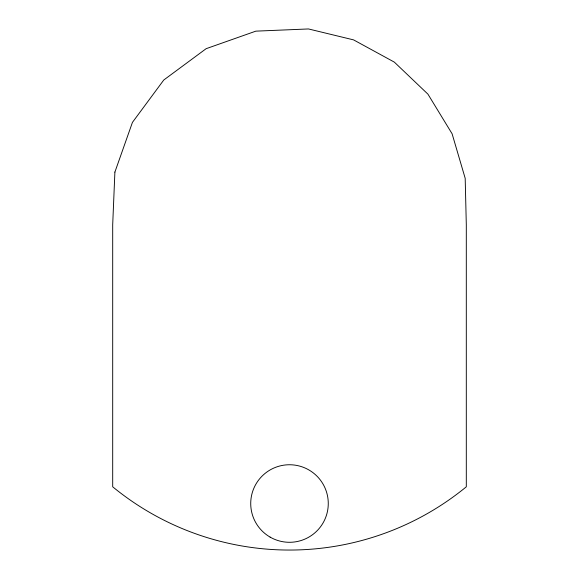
<?xml version="1.0" encoding="UTF-8"?>
<svg xmlns="http://www.w3.org/2000/svg" width="579" height="579" viewBox="0 0 579 579"><rect width="100%" height="100%" fill="white"/><g stroke="black" fill="none" stroke-linecap="round" stroke-linejoin="round"><path stroke-width="0.87" d="M114.895 172.086L112.695 224.732L112.695 486.801A278.745 278.745 0 0 0 466.305 486.801L466.305 224.732L465.19 178.325L452.105 133.792L427.939 94.16L394.342 62.127L353.595 39.886L308.484 28.95L255.831 31.15L206.138 48.687L163.763 80.018L132.432 122.386L114.895 172.086M270.111 537.102A38.771 38.771 0 0 0 328.271 503.52A38.771 38.771 0 0 0 270.111 469.945A38.771 38.771 0 0 0 270.111 537.102"/></g></svg>
